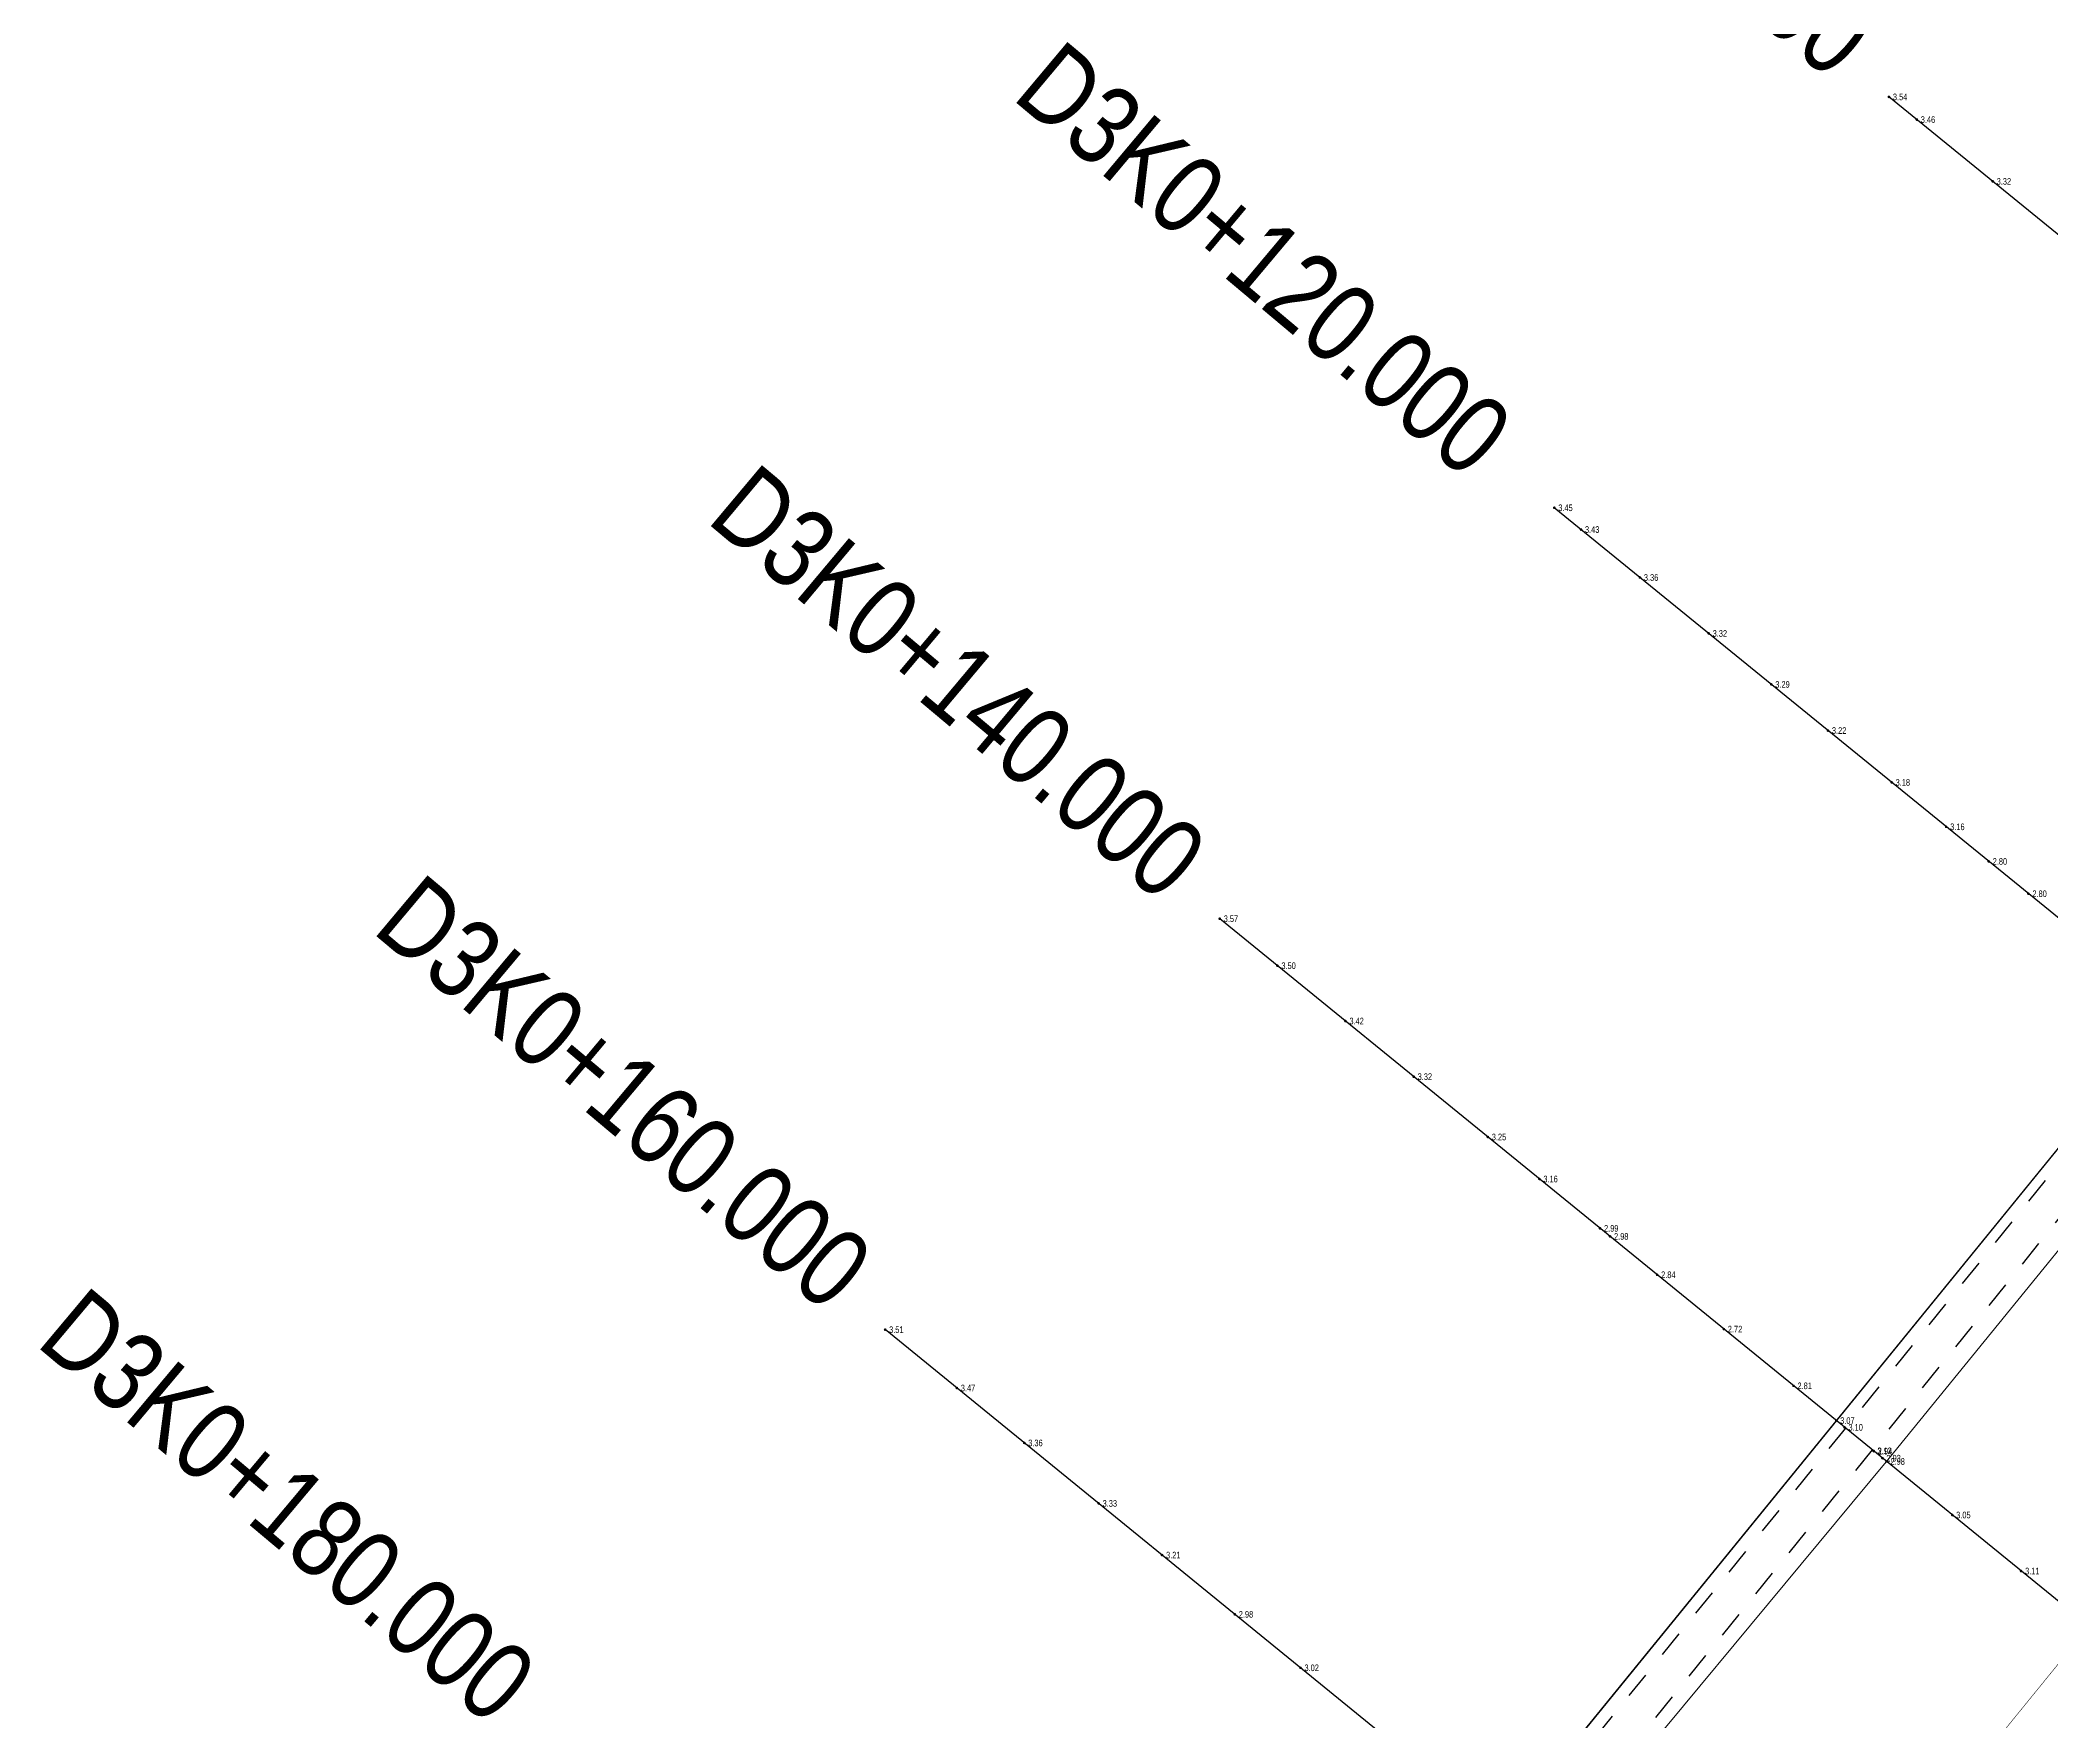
# Model space of a CAD drawing. Header units: metres. Extents: x 570700 to 571606, y 785277 to 786024.
# Drawn here: x 571056.5 to 571132.4, y 785806.1 to 785869.5 of the extents above; entities that cross this region are included whole.
import ezdxf
from ezdxf.enums import TextEntityAlignment as Align

# ---------------------------------------------------------------- set-up
doc = ezdxf.new("R2010")
doc.units = ezdxf.units.M
doc.linetypes.add('X37', pattern=[13, 5, -8])
doc.linetypes.add('X6', pattern=[2, 1, -1])
doc.layers.get('0').update_dxf_attribs({"linetype": 'CONTINUOUS'})
for name, color, linetype in [('DLSS', 4, 'CONTINUOUS'), ('dmx', 7, 'CONTINUOUS'), ('GCD-散点', 1, 'CONTINUOUS'), ('桩号_D3', 2, 'CONTINUOUS'), ('道路中线_D3', 7, 'CONTINUOUS')]:
    doc.layers.add(name, color=color, linetype=linetype)
doc.styles.add('EICAD', font='arial.ttf', dxfattribs={"width": 0.8, "height": 2})

# ---------------------------------------------------------------- blocks, each defined once
blk = doc.blocks.new('GC200')
at = {"linetype": 'Continuous', "const_width": 0.2, "flags": 128}
blk.add_lwpolyline([(-0.1, 0, 1), (0.1, 0, 1)], format="xyb", close=True, dxfattribs=at)

msp = doc.modelspace()

# ---------------------------------------------------------------- linework, layer by layer
at = {"layer": 'DLSS', "linetype": 'Continuous', "lineweight": 13, "elevation": 3.031, "flags": 128}
msp.add_lwpolyline([(571088.351, 785769.532), (571100.992, 785784.861), (571113.424, 785800.491), (571126.201, 785815.872), (571138.839, 785831.398), (571151.484, 785846.898), (571164.008, 785862.486), (571176.73, 785877.915), (571189.287, 785893.46), (571201.898, 785908.991), (571214.49, 785924.544), (571227.072, 785940.085), (571239.633, 785955.646), (571264.871, 785986.693)], dxfattribs=at)
at = {"layer": 'DLSS', "linetype": 'X37', "const_width": 0.02, "elevation": 3.107, "flags": 128}
msp.add_lwpolyline([(571272.232, 785980.688), (571234.727, 785933.853), (571222.167, 785918.288), (571209.446, 785902.87), (571196.878, 785887.304), (571171.635, 785856.249), (571159.069, 785840.708), (571146.473, 785825.188), (571121.227, 785794.142), (571108.581, 785778.697), (571096.555, 785763.723)], dxfattribs=at)
at = {"layer": 'DLSS', "linetype": 'X6', "elevation": 3.031, "flags": 128}
for points in [[(571238.148, 785956.864), (571225.505, 785941.362), (571212.929, 785925.8), (571200.242, 785910.337), (571187.724, 785894.741), (571175.081, 785879.264), (571162.45, 785863.74), (571149.858, 785848.215), (571137.219, 785832.708), (571124.66, 785817.14), (571112.085, 785801.616), (571099.423, 785786.12), (571086.814, 785770.708)], [(571239.155, 785956.042), (571226.514, 785940.543), (571213.937, 785924.979), (571201.251, 785909.518), (571188.734, 785893.923), (571176.089, 785878.443), (571163.459, 785862.92), (571150.867, 785847.395), (571138.229, 785831.889), (571125.671, 785816.323), (571113.093, 785800.796), (571100.43, 785785.297), (571087.82, 785769.885)]]:
    msp.add_lwpolyline(points, dxfattribs=at)
at = {"layer": 'dmx'}
for p, q in [((571180.585, 785823.191), (571126.3, 785867.386)), ((571167.958, 785807.682), (571113.673, 785851.877)), ((571155.33, 785792.172), (571101.046, 785836.367)), ((571142.703, 785776.662), (571088.419, 785820.857))]:
    msp.add_line(p, q, dxfattribs=at)
at = {"layer": '道路中线_D3', "color": 4}
for p in [(571263.209, 785988.034), (571212.701, 785925.995)]:
    msp.add_line(p, (571102.584, 785790.74), dxfattribs=at)

# ---------------------------------------------------------------- block references
at = {"layer": 'GCD-散点'}
ref = msp.add_blockref('GC200', (571126.3, 785867.386, 3.54), dxfattribs=dict(at, xscale=0.25, yscale=0.25, zscale=0.25))
ref.add_attrib('height', '3.54', dxfattribs={"height": 0.25, "style": 'EICAD', "width": 0.8}).set_placement((571126.45, 785867.386), align=Align.MIDDLE_LEFT)
ref = msp.add_blockref('GC200', (571127.352, 785866.53, 3.458), dxfattribs=dict(at, xscale=0.25, yscale=0.25, zscale=0.25))
ref.add_attrib('height', '3.46', dxfattribs={"height": 0.25, "style": 'EICAD', "width": 0.8}).set_placement((571127.502, 785866.53, 3.458), align=Align.MIDDLE_LEFT)
ref = msp.add_blockref('GC200', (571130.217, 785864.198, 3.323), dxfattribs=dict(at, xscale=0.25, yscale=0.25, zscale=0.25))
ref.add_attrib('height', '3.32', dxfattribs={"height": 0.25, "style": 'EICAD', "width": 0.8}).set_placement((571130.367, 785864.198, 3.323), align=Align.MIDDLE_LEFT)
ref = msp.add_blockref('GC200', (571113.673, 785851.877, 3.45), dxfattribs=dict(at, xscale=0.25, yscale=0.25, zscale=0.25))
ref.add_attrib('height', '3.45', dxfattribs={"height": 0.25, "style": 'EICAD', "width": 0.8}).set_placement((571113.823, 785851.877), align=Align.MIDDLE_LEFT)
ref = msp.add_blockref('GC200', (571114.68, 785851.057, 3.434), dxfattribs=dict(at, xscale=0.25, yscale=0.25, zscale=0.25))
ref.add_attrib('height', '3.43', dxfattribs={"height": 0.25, "style": 'EICAD', "width": 0.8}).set_placement((571114.83, 785851.057, 3.434), align=Align.MIDDLE_LEFT)
ref = msp.add_blockref('GC200', (571116.903, 785849.247, 3.355), dxfattribs=dict(at, xscale=0.25, yscale=0.25, zscale=0.25))
ref.add_attrib('height', '3.36', dxfattribs={"height": 0.25, "style": 'EICAD', "width": 0.8}).set_placement((571117.053, 785849.247, 3.355), align=Align.MIDDLE_LEFT)
ref = msp.add_blockref('GC200', (571119.498, 785847.134, 3.32), dxfattribs=dict(at, xscale=0.25, yscale=0.25, zscale=0.25))
ref.add_attrib('height', '3.32', dxfattribs={"height": 0.25, "style": 'EICAD', "width": 0.8}).set_placement((571119.648, 785847.134, 3.32), align=Align.MIDDLE_LEFT)
ref = msp.add_blockref('GC200', (571121.862, 785845.21, 3.287), dxfattribs=dict(at, xscale=0.25, yscale=0.25, zscale=0.25))
ref.add_attrib('height', '3.29', dxfattribs={"height": 0.25, "style": 'EICAD', "width": 0.8}).set_placement((571122.012, 785845.21, 3.287), align=Align.MIDDLE_LEFT)
ref = msp.add_blockref('GC200', (571123.999, 785843.47, 3.215), dxfattribs=dict(at, xscale=0.25, yscale=0.25, zscale=0.25))
ref.add_attrib('height', '3.22', dxfattribs={"height": 0.25, "style": 'EICAD', "width": 0.8}).set_placement((571124.149, 785843.47, 3.215), align=Align.MIDDLE_LEFT)
ref = msp.add_blockref('GC200', (571126.403, 785841.513, 3.176), dxfattribs=dict(at, xscale=0.25, yscale=0.25, zscale=0.25))
ref.add_attrib('height', '3.18', dxfattribs={"height": 0.25, "style": 'EICAD', "width": 0.8}).set_placement((571126.553, 785841.513, 3.176), align=Align.MIDDLE_LEFT)
ref = msp.add_blockref('GC200', (571128.462, 785839.836, 3.16), dxfattribs=dict(at, xscale=0.25, yscale=0.25, zscale=0.25))
ref.add_attrib('height', '3.16', dxfattribs={"height": 0.25, "style": 'EICAD', "width": 0.8}).set_placement((571128.612, 785839.836, 3.16), align=Align.MIDDLE_LEFT)
ref = msp.add_blockref('GC200', (571130.067, 785838.53, 2.799), dxfattribs=dict(at, xscale=0.25, yscale=0.25, zscale=0.25))
ref.add_attrib('height', '2.80', dxfattribs={"height": 0.25, "style": 'EICAD', "width": 0.8}).set_placement((571130.217, 785838.53, 2.799), align=Align.MIDDLE_LEFT)
ref = msp.add_blockref('GC200', (571131.565, 785837.31, 2.8), dxfattribs=dict(at, xscale=0.25, yscale=0.25, zscale=0.25))
ref.add_attrib('height', '2.80', dxfattribs={"height": 0.25, "style": 'EICAD', "width": 0.8}).set_placement((571131.715, 785837.31, 2.8), align=Align.MIDDLE_LEFT)
ref = msp.add_blockref('GC200', (571101.046, 785836.367, 3.57), dxfattribs=dict(at, xscale=0.25, yscale=0.25, zscale=0.25))
ref.add_attrib('height', '3.57', dxfattribs={"height": 0.25, "style": 'EICAD', "width": 0.8}).set_placement((571101.196, 785836.367), align=Align.MIDDLE_LEFT)
ref = msp.add_blockref('GC200', (571103.223, 785834.594, 3.503), dxfattribs=dict(at, xscale=0.25, yscale=0.25, zscale=0.25))
ref.add_attrib('height', '3.50', dxfattribs={"height": 0.25, "style": 'EICAD', "width": 0.8}).set_placement((571103.373, 785834.594, 3.503), align=Align.MIDDLE_LEFT)
ref = msp.add_blockref('GC200', (571105.79, 785832.504, 3.416), dxfattribs=dict(at, xscale=0.25, yscale=0.25, zscale=0.25))
ref.add_attrib('height', '3.42', dxfattribs={"height": 0.25, "style": 'EICAD', "width": 0.8}).set_placement((571105.94, 785832.504, 3.416), align=Align.MIDDLE_LEFT)
ref = msp.add_blockref('GC200', (571108.365, 785830.408, 3.317), dxfattribs=dict(at, xscale=0.25, yscale=0.25, zscale=0.25))
ref.add_attrib('height', '3.32', dxfattribs={"height": 0.25, "style": 'EICAD', "width": 0.8}).set_placement((571108.515, 785830.408, 3.317), align=Align.MIDDLE_LEFT)
ref = msp.add_blockref('GC200', (571111.163, 785828.13, 3.251), dxfattribs=dict(at, xscale=0.25, yscale=0.25, zscale=0.25))
ref.add_attrib('height', '3.25', dxfattribs={"height": 0.25, "style": 'EICAD', "width": 0.8}).set_placement((571111.313, 785828.13, 3.251), align=Align.MIDDLE_LEFT)
ref = msp.add_blockref('GC200', (571113.11, 785826.545, 3.16), dxfattribs=dict(at, xscale=0.25, yscale=0.25, zscale=0.25))
ref.add_attrib('height', '3.16', dxfattribs={"height": 0.25, "style": 'EICAD', "width": 0.8}).set_placement((571113.26, 785826.545, 3.16), align=Align.MIDDLE_LEFT)
ref = msp.add_blockref('GC200', (571115.399, 785824.681, 2.992), dxfattribs=dict(at, xscale=0.25, yscale=0.25, zscale=0.25))
ref.add_attrib('height', '2.99', dxfattribs={"height": 0.25, "style": 'EICAD', "width": 0.8}).set_placement((571115.549, 785824.681, 2.992), align=Align.MIDDLE_LEFT)
ref = msp.add_blockref('GC200', (571115.776, 785824.375, 2.978), dxfattribs=dict(at, xscale=0.25, yscale=0.25, zscale=0.25))
ref.add_attrib('height', '2.98', dxfattribs={"height": 0.25, "style": 'EICAD', "width": 0.8}).set_placement((571115.926, 785824.375, 2.978), align=Align.MIDDLE_LEFT)
ref = msp.add_blockref('GC200', (571117.553, 785822.928, 2.838), dxfattribs=dict(at, xscale=0.25, yscale=0.25, zscale=0.25))
ref.add_attrib('height', '2.84', dxfattribs={"height": 0.25, "style": 'EICAD', "width": 0.8}).set_placement((571117.703, 785822.928, 2.838), align=Align.MIDDLE_LEFT)
ref = msp.add_blockref('GC200', (571088.419, 785820.857, 3.51), dxfattribs=dict(at, xscale=0.25, yscale=0.25, zscale=0.25))
ref.add_attrib('height', '3.51', dxfattribs={"height": 0.25, "style": 'EICAD', "width": 0.8}).set_placement((571088.569, 785820.857), align=Align.MIDDLE_LEFT)
ref = msp.add_blockref('GC200', (571120.071, 785820.877, 2.718), dxfattribs=dict(at, xscale=0.25, yscale=0.25, zscale=0.25))
ref.add_attrib('height', '2.72', dxfattribs={"height": 0.25, "style": 'EICAD', "width": 0.8}).set_placement((571120.221, 785820.877, 2.718), align=Align.MIDDLE_LEFT)
ref = msp.add_blockref('GC200', (571091.125, 785818.654, 3.465), dxfattribs=dict(at, xscale=0.25, yscale=0.25, zscale=0.25))
ref.add_attrib('height', '3.47', dxfattribs={"height": 0.25, "style": 'EICAD', "width": 0.8}).set_placement((571091.275, 785818.654, 3.465), align=Align.MIDDLE_LEFT)
ref = msp.add_blockref('GC200', (571122.7, 785818.737, 2.814), dxfattribs=dict(at, xscale=0.25, yscale=0.25, zscale=0.25))
ref.add_attrib('height', '2.81', dxfattribs={"height": 0.25, "style": 'EICAD', "width": 0.8}).set_placement((571122.85, 785818.737, 2.814), align=Align.MIDDLE_LEFT)
ref = msp.add_blockref('GC200', (571124.311, 785817.426, 3.07), dxfattribs=dict(at, xscale=0.25, yscale=0.25, zscale=0.25))
ref.add_attrib('height', '3.07', dxfattribs={"height": 0.25, "style": 'EICAD', "width": 0.8}).set_placement((571124.461, 785817.426), align=Align.MIDDLE_LEFT)
ref = msp.add_blockref('GC200', (571124.623, 785817.172, 3.102), dxfattribs=dict(at, xscale=0.25, yscale=0.25, zscale=0.25))
ref.add_attrib('height', '3.10', dxfattribs={"height": 0.25, "style": 'EICAD', "width": 0.8}).set_placement((571124.773, 785817.172, 3.102), align=Align.MIDDLE_LEFT)
ref = msp.add_blockref('GC200', (571093.669, 785816.583, 3.364), dxfattribs=dict(at, xscale=0.25, yscale=0.25, zscale=0.25))
ref.add_attrib('height', '3.36', dxfattribs={"height": 0.25, "style": 'EICAD', "width": 0.8}).set_placement((571093.819, 785816.583, 3.364), align=Align.MIDDLE_LEFT)
ref = msp.add_blockref('GC200', (571125.715, 785816.283, 3.12), dxfattribs=dict(at, xscale=0.25, yscale=0.25, zscale=0.25))
ref.add_attrib('height', '3.12', dxfattribs={"height": 0.25, "style": 'EICAD', "width": 0.8}).set_placement((571125.865, 785816.283), align=Align.MIDDLE_LEFT)
ref = msp.add_blockref('GC200', (571125.731, 785816.27, 2.94), dxfattribs=dict(at, xscale=0.25, yscale=0.25, zscale=0.25))
ref.add_attrib('height', '2.94', dxfattribs={"height": 0.25, "style": 'EICAD', "width": 0.8}).set_placement((571125.881, 785816.27), align=Align.MIDDLE_LEFT)
ref = msp.add_blockref('GC200', (571126.055, 785816.006, 2.932), dxfattribs=dict(at, xscale=0.25, yscale=0.25, zscale=0.25))
ref.add_attrib('height', '2.93', dxfattribs={"height": 0.25, "style": 'EICAD', "width": 0.8}).set_placement((571126.205, 785816.006, 2.932), align=Align.MIDDLE_LEFT)
ref = msp.add_blockref('GC200', (571126.208, 785815.881, 2.982), dxfattribs=dict(at, xscale=0.25, yscale=0.25, zscale=0.25))
ref.add_attrib('height', '2.98', dxfattribs={"height": 0.25, "style": 'EICAD', "width": 0.8}).set_placement((571126.358, 785815.881, 2.982), align=Align.MIDDLE_LEFT)
ref = msp.add_blockref('GC200', (571096.476, 785814.298, 3.333), dxfattribs=dict(at, xscale=0.25, yscale=0.25, zscale=0.25))
ref.add_attrib('height', '3.33', dxfattribs={"height": 0.25, "style": 'EICAD', "width": 0.8}).set_placement((571096.626, 785814.298, 3.333), align=Align.MIDDLE_LEFT)
ref = msp.add_blockref('GC200', (571128.689, 785813.862, 3.052), dxfattribs=dict(at, xscale=0.25, yscale=0.25, zscale=0.25))
ref.add_attrib('height', '3.05', dxfattribs={"height": 0.25, "style": 'EICAD', "width": 0.8}).set_placement((571128.839, 785813.862, 3.052), align=Align.MIDDLE_LEFT)
ref = msp.add_blockref('GC200', (571098.87, 785812.348, 3.21), dxfattribs=dict(at, xscale=0.25, yscale=0.25, zscale=0.25))
ref.add_attrib('height', '3.21', dxfattribs={"height": 0.25, "style": 'EICAD', "width": 0.8}).set_placement((571099.02, 785812.348, 3.21), align=Align.MIDDLE_LEFT)
ref = msp.add_blockref('GC200', (571131.289, 785811.745, 3.107), dxfattribs=dict(at, xscale=0.25, yscale=0.25, zscale=0.25))
ref.add_attrib('height', '3.11', dxfattribs={"height": 0.25, "style": 'EICAD', "width": 0.8}).set_placement((571131.439, 785811.745, 3.107), align=Align.MIDDLE_LEFT)
ref = msp.add_blockref('GC200', (571101.615, 785810.113, 2.982), dxfattribs=dict(at, xscale=0.25, yscale=0.25, zscale=0.25))
ref.add_attrib('height', '2.98', dxfattribs={"height": 0.25, "style": 'EICAD', "width": 0.8}).set_placement((571101.765, 785810.113, 2.982), align=Align.MIDDLE_LEFT)
ref = msp.add_blockref('GC200', (571104.095, 785808.094, 3.02), dxfattribs=dict(at, xscale=0.25, yscale=0.25, zscale=0.25))
ref.add_attrib('height', '3.02', dxfattribs={"height": 0.25, "style": 'EICAD', "width": 0.8}).set_placement((571104.245, 785808.094, 3.02), align=Align.MIDDLE_LEFT)

# ---------------------------------------------------------------- texts
at = {"layer": '桩号_D3', "style": 'EICAD', "width": 0.8}
for s, p in [('D3K0+100.000', (571106.891, 785882.411)), ('D3K0+120.000', (571093.16, 785867.336, 3.453)), ('D3K0+140.000', (571081.63, 785851.363, 3.574)), ('D3K0+160.000', (571069.01, 785835.882)), ('D3K0+180.000', (571056.322, 785820.288))]:
    msp.add_text(s, height=3, rotation=320, dxfattribs=at).set_placement(p)

doc.saveas('drawing.dxf')
